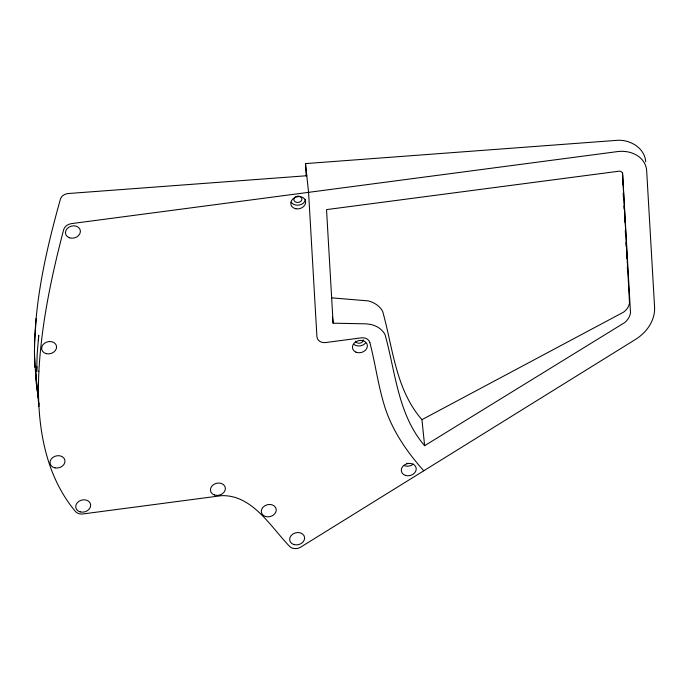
<?xml version="1.0" encoding="UTF-8"?>
<svg xmlns="http://www.w3.org/2000/svg" width="689" height="689" viewBox="0 0 689 689"><rect width="100%" height="100%" fill="white"/><g stroke="black" fill="none" stroke-linecap="round" stroke-linejoin="round"><path stroke-width="1.03" d="M37.594 392.067L36.181 382.662L34.45 355.24L34.553 342.657L36.164 318.439M34.493 350.4C34.898 298.923 46.663 248.35 60.443 199.018A8.501 6.614 -5.9 0 1 68.357 193.523L306.855 175.738M645.739 161.863C644.74 147.567 629.29 138.945 616.061 140.41L305.52 163.594L306.149 175.867M36.948 366.384L36.646 371.759L37.189 353.982L38.713 335.224L38.412 340.599M424.631 445.697L624.794 322.521A18.457 14.848 -14.8 0 0 630.513 312.892L622.563 173.275A4.125 3.316 -14.8 0 0 619.325 171.156L326.534 209.611L333.114 323.184L366.203 323.847L370.734 324.45A25.381 20.42 -14.8 0 1 385.065 334.665C395.615 372.396 397.837 414.614 424.631 445.697L421.944 419.67C395.589 389.44 393.031 348.272 382.662 311.411A25.484 19.835 -5.9 0 0 368.296 300.895L331.538 297.837M421.944 419.67L623.717 312.065A18.336 14.271 -5.9 0 0 629.505 303.151L622.546 172.732M305.52 163.594L308.569 192.343L316.931 336.775L317.543 338.988A8.492 6.83 -14.8 0 0 325.742 342.536L361.2 337.86A8.483 6.821 -14.8 0 1 369.864 342.605M35.328 367.642L34.881 367.34L34.45 350.529M423.769 470.785C406.303 451.183 391.102 429.049 383.799 403.547C377.805 383.549 375.186 362.767 369.855 342.605M38.903 406.398L35.432 369.907L37.464 392.411M37.904 394.16L38.222 396.244M37.835 395.159L38.188 397.923M332.46 316.828L333.114 323.184M38.722 402.471L38.903 404.288M622.529 181.379L622.71 184.592M623.183 193.153L623.424 197.433M623.907 205.994L624.088 209.206M624.561 217.767L624.802 222.047M625.285 230.608L625.466 233.812M625.939 242.373L626.18 246.653M626.663 255.214L626.844 258.427M627.317 266.988L627.558 271.268M305.382 199.371A7.536 5.865 -5.9 0 1 299.362 205.003A7.536 5.865 -5.9 0 1 291.146 202.178M295.831 196.684A4.031 3.135 -5.9 0 0 294.418 201.042L295.064 201.662A4.031 3.135 -5.9 0 0 300.361 201.67A4.031 3.135 -5.9 0 0 301.343 197.562L300.688 196.942A4.031 3.135 -5.9 0 0 296.795 196.322M413.383 464.033A7.553 5.882 -5.9 0 1 404.348 465.678M408.611 463.344A4.031 3.135 -5.9 0 1 406.527 463.327M365.609 342.993A7.553 5.882 -5.9 0 1 353.69 344.302M363.258 339.789A4.031 3.135 -5.9 0 1 359.942 343.156A4.031 3.135 -5.9 0 1 355.412 341.193M38.903 371.113C36.508 419.773 43.011 472.688 75.334 511.333A8.501 6.838 -14.8 0 0 82.947 513.951L221.617 495.658C252.286 494.728 270.596 526.629 289.251 546.015A8.569 6.89 -14.8 0 0 292.911 548.272L294.901 548.59A8.354 6.718 -14.8 0 0 300.774 547.092L635.224 339.599A42.752 34.398 -14.8 0 0 654.576 307.027L646.67 170.846A28.249 22.728 -14.8 0 0 617.275 151.623L71.467 223.624A8.578 6.899 -14.8 0 0 63.621 229.79C51.529 276.091 41.538 323.219 38.903 371.113M295.9 208.784A7.553 6.072 -14.8 0 0 305.546 200.835A7.553 6.072 -14.8 0 0 293.256 198.604A7.553 6.072 -14.8 0 0 295.9 208.784M69.296 237.731A7.579 6.098 -14.8 0 0 80.406 231.228A7.579 6.098 -14.8 0 0 69.055 227.077A7.579 6.098 -14.8 0 0 69.296 237.731M46.387 353.69A7.579 6.098 -14.8 0 0 56.507 346.111A7.579 6.098 -14.8 0 0 44.415 343.311A7.579 6.098 -14.8 0 0 46.387 353.69M55.017 467.9A7.579 6.098 -14.8 0 0 64.861 460.063A7.579 6.098 -14.8 0 0 52.614 457.617A7.579 6.098 -14.8 0 0 55.017 467.9M80.165 511.884A7.579 6.098 -14.8 0 0 90.638 504.649A7.579 6.098 -14.8 0 0 78.779 501.385A7.579 6.098 -14.8 0 0 80.165 511.884M214.503 495.021A7.579 6.098 -14.8 0 0 225.381 488.234A7.579 6.098 -14.8 0 0 213.831 484.41A7.579 6.098 -14.8 0 0 214.503 495.021M265.368 516.457A7.579 6.098 -14.8 0 0 276.255 509.671A7.579 6.098 -14.8 0 0 264.697 505.847A7.579 6.098 -14.8 0 0 265.368 516.457M293.729 544.517A7.579 6.098 -14.8 0 0 304.616 537.73A7.579 6.098 -14.8 0 0 293.058 533.906A7.579 6.098 -14.8 0 0 293.729 544.517M405.39 475.401A7.579 6.098 -14.8 0 0 416.242 468.58A7.579 6.098 -14.8 0 0 404.658 464.799A7.579 6.098 -14.8 0 0 405.39 475.401M355.955 352.165A7.579 6.098 -14.8 0 0 367.401 346.119A7.579 6.098 -14.8 0 0 356.394 341.443A7.579 6.098 -14.8 0 0 355.955 352.165"/></g></svg>
